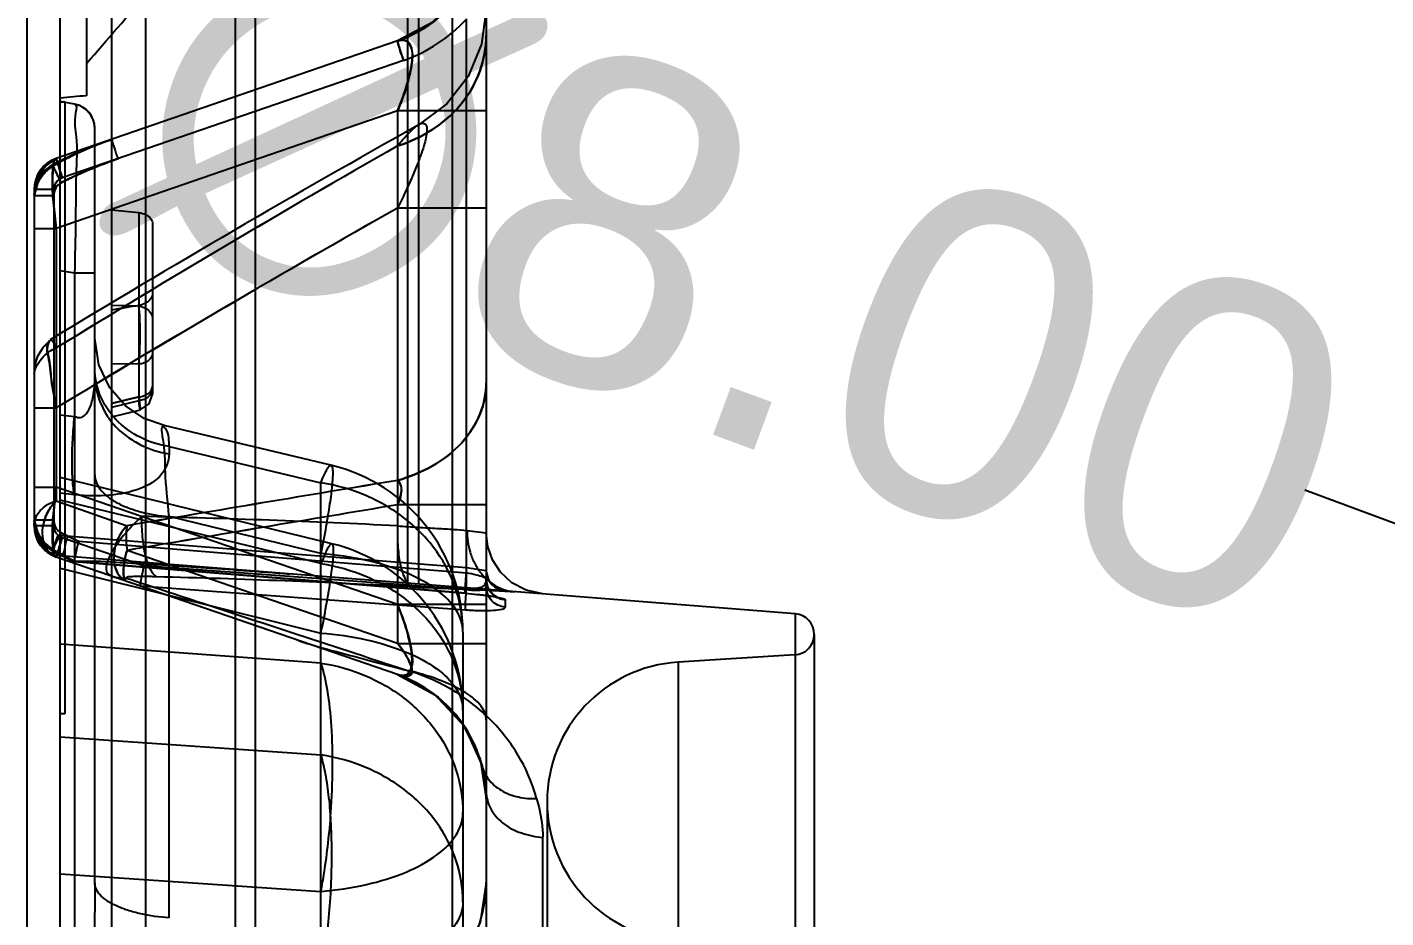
# Model space of a CAD drawing. Header units: millimetres. Extents: x 2588 to 3182, y 1243 to 1719.
# Drawn here: x 3063.8 to 3097.02, y 1545.67 to 1567.45 of the extents above; entities that cross this region are included whole.
import ezdxf

# ---------------------------------------------------------------- set-up
doc = ezdxf.new("R2010")
doc.units = ezdxf.units.MM
doc.styles.get("Standard").update_dxf_attribs({"font": 'arial.ttf'})
doc.dimstyles.get("Standard").update_dxf_attribs({"dimtxt": 0.18, "dimasz": 0.18, "dimexe": 0.18, "dimexo": 0.0625, "dimgap": 0.09, "dimtad": 0, "dimtih": 1, "dimtoh": 1, "dimzin": 0, "dimdsep": 46, "dimtxsty": 'Standard', "dimcen": 0.09, "dimadec": 0, "dimazin": 0, "dimtfac": 1, "dimtofl": 0, "dimtmove": 0, "dimatfit": 3, "dimfxl": 0, "dimtolj": 1, "dimtzin": 0, "dimarcsym": 0})

# ---------------------------------------------------------------- blocks, each defined once
blk = doc.blocks.new('*D48')
at = {"color": 4, "lineweight": -2, "transparency": 16777216}
for p, q in [((3063.796, 1492.05), (3063.796, 1666.695)), ((3071.796, 1666.695), (3087.793, 1666.695)), ((3133.795, 1666.695), (3114.696, 1666.695)), ((3141.795, 1501.767), (3141.795, 1666.695))]:
    blk.add_line(p, q, dxfattribs=at)
at = {"color": 4, "transparency": 16777216}
for points in [[(3071.796, 1668.028), (3071.796, 1665.362), (3063.796, 1666.695)], [(3133.795, 1668.028), (3133.795, 1665.362), (3141.795, 1666.695)]]:
    blk.add_solid(points, dxfattribs=at)
at = {"layer": 'Defpoints', "color": 0, "transparency": 16777216}
for p in [(3063.796, 1666.695), (3141.795, 1501.767), (3063.796, 1492.05)]:
    blk.add_point(p, dxfattribs=at)
at = {"color": 6, "transparency": 16777216, "insert": (3101.245, 1666.695), "char_height": 8, "attachment_point": 5}
blk.add_mtext('\\A1;78.00', dxfattribs=at)
blk = doc.blocks.new('*D50')
at = {"color": 4, "lineweight": -2, "transparency": 16777216}
blk.add_line((3095.031, 1556.133), (3102.537, 1553.364), dxfattribs=at)
at = {"color": 4, "transparency": 16777216}
blk.add_solid([(3102.998, 1554.615), (3102.075, 1552.113), (3110.042, 1550.596)], dxfattribs=at)
at = {"layer": 'Defpoints', "color": 0, "transparency": 16777216}
for p in [(3110.042, 1550.596), (3117.548, 1547.827)]:
    blk.add_point(p, dxfattribs=at)
at = {"color": 6, "transparency": 16777216, "insert": (3081.213, 1561.23), "char_height": 8, "attachment_point": 5, "rotation": 339.7526}
blk.add_mtext('\\A1;∅8.00', dxfattribs=at)

msp = doc.modelspace()

# ---------------------------------------------------------------- linework, layer by layer
at = {"color": 6, "linetype": 'Continuous'}
for p, q in [((3064.6, 1329.21), (3064.6, 1649.21)), ((3068.893, 1520.113), (3068.893, 1596.347)), ((3069.367, 1595.848), (3069.367, 1520.241)), ((3065.855, 1594.741), (3065.855, 1415.981)), ((3066.685, 1580.05), (3066.685, 1439.898)), ((3074.19, 1578.646), (3074.19, 1498.3)), ((3065.25, 1577.965), (3065.25, 1565.772)), ((3073.36, 1577.846), (3073.36, 1553.83)), ((3075.02, 1577.657), (3075.02, 1440.874)), ((3073.091, 1568.489), (3073.091, 1553.851)), ((3074.536, 1553.696), (3074.536, 1567.648)), ((3072.852, 1567.111), (3064.508, 1564.238)), ((3072.852, 1567.111), (3072.852, 1567.102)), ((3072.998, 1566.636), (3064.654, 1563.763)), ((3064.954, 1565.566), (3064.6, 1565.628)), ((3072.852, 1565.401), (3064.508, 1562.528)), ((3064.72, 1565.607), (3064.72, 1550.655)), ((3072.852, 1565.401), (3072.852, 1552.379)), ((3075.02, 1565.401), (3072.852, 1565.401)), ((3065.45, 1546.527), (3065.45, 1564.975)), ((3063.965, 1563.478), (3063.965, 1555.252)), ((3064.45, 1563.478), (3063.965, 1563.478)), ((3063.965, 1563.33), (3064.45, 1563.33)), ((3064.45, 1563.478), (3064.45, 1555.252)), ((3075.02, 1563.025), (3072.852, 1563.025)), ((3066.529, 1562.912), (3066.529, 1558.312)), ((3066.86, 1562.635), (3066.86, 1558.475)), ((3063.966, 1562.528), (3064.508, 1562.528)), ((3064.508, 1562.528), (3064.508, 1555.866)), ((3064.954, 1561.43), (3064.6, 1561.492)), ((3064.954, 1561.43), (3064.954, 1540.756)), ((3065.45, 1561.43), (3064.954, 1561.43)), ((3066.529, 1560.629), (3065.855, 1560.64)), ((3064.362, 1559.79), (3064.181, 1559.613)), ((3064.042, 1559.39), (3063.965, 1559.124)), ((3066.529, 1559.208), (3065.855, 1559.218)), ((3065.855, 1558.244), (3066.529, 1558.408)), ((3066.529, 1558.408), (3065.855, 1558.244)), ((3063.966, 1558.137), (3064.508, 1558.137)), ((3066.529, 1558.312), (3065.855, 1558.147)), ((3066.56, 1558.087), (3065.855, 1557.914)), ((3064.6, 1557.967), (3064.954, 1557.93)), ((3071.224, 1556.737), (3067.143, 1557.709)), ((3067.268, 1557.192), (3067.268, 1557.012)), ((3067.268, 1557.192), (3070.979, 1556.308)), ((3071.247, 1554.818), (3064.6, 1556.44)), ((3063.965, 1556.202), (3064.508, 1556.202)), ((3072.852, 1553.329), (3064.508, 1556.202)), ((3064.954, 1556.015), (3064.6, 1556.052)), ((3070.979, 1527.035), (3070.979, 1556.308)), ((3064.508, 1555.866), (3066.239, 1555.259)), ((3070.979, 1554.331), (3064.6, 1555.887)), ((3075.02, 1555.77), (3072.852, 1555.77)), ((3063.965, 1555.399), (3064.45, 1555.399)), ((3067.268, 1545.671), (3067.268, 1555.481)), ((3070.979, 1554.578), (3067.268, 1555.481)), ((3064.45, 1555.252), (3063.965, 1555.252)), ((3064.553, 1555.026), (3074.536, 1554.24)), ((3074.554, 1555.14), (3075.02, 1555.086)), ((3066.644, 1554.281), (3064.654, 1554.966)), ((3065.055, 1554.879), (3074.536, 1554.107)), ((3082.576, 1553.105), (3064.405, 1554.535)), ((3064.415, 1554.639), (3064.946, 1554.385)), ((3072.852, 1551.618), (3064.508, 1554.491)), ((3064.947, 1554.385), (3074.512, 1553.606)), ((3074.514, 1553.607), (3064.948, 1554.386)), ((3072.852, 1552.379), (3066.239, 1554.655)), ((3064.6, 1554.224), (3070.979, 1552.634)), ((3074.536, 1553.696), (3066.644, 1554.281)), ((3074.536, 1554.24), (3075.02, 1554.164)), ((3075.081, 1553.924), (3075.02, 1554.164)), ((3066.559, 1553.791), (3074.514, 1553.201)), ((3075.484, 1553.663), (3075.249, 1553.743)), ((3075.484, 1553.444), (3075.484, 1553.267)), ((3075.02, 1553.329), (3072.852, 1553.329)), ((3082.576, 1553.105), (3082.576, 1435.377)), ((3070.979, 1551.899), (3064.6, 1552.366)), ((3072.852, 1552.379), (3075.02, 1552.379)), ((3074.45, 1552.652), (3074.45, 1528.248)), ((3083.04, 1552.602), (3083.04, 1435.879)), ((3082.568, 1552.099), (3079.712, 1551.921)), ((3079.712, 1551.921), (3079.712, 1436.56)), ((3072.852, 1551.618), (3073.73, 1551.153)), ((3064.72, 1550.655), (3064.6, 1550.655)), ((3064.6, 1550.095), (3070.979, 1549.653)), ((3074.918, 1549.384), (3075.02, 1548.752)), ((3076.508, 1548.511), (3076.508, 1439.971)), ((3076.403, 1542.289), (3076.403, 1547.64)), ((3064.6, 1546.749), (3070.979, 1546.318))]:
    msp.add_line(p, q, dxfattribs=at)
for points in [[(3075.02, 1570.152), (3074.868, 1569.174), (3074.423, 1568.285), (3073.73, 1567.577), (3072.852, 1567.111)], [(3074.182, 1567.986), (3073.574, 1567.466), (3072.852, 1567.111)], [(3075.02, 1567.869), (3074.908, 1567.029), (3074.579, 1566.244), (3074.057, 1565.575), (3073.378, 1565.066)], [(3065.232, 1565.437), (3065.098, 1565.521), (3064.954, 1565.566)], [(3065.45, 1564.975), (3065.422, 1565.156), (3065.345, 1565.314), (3065.232, 1565.437)], [(3065.864, 1564.705), (3065.11, 1564.416), (3064.415, 1564.091)], [(3064.508, 1564.238), (3064.223, 1564.068), (3064.032, 1563.797), (3063.965, 1563.478)], [(3064.415, 1564.091), (3064.18, 1563.908), (3064.021, 1563.643), (3063.965, 1563.33)], [(3064.507, 1564.239), (3064.261, 1564.065), (3064.071, 1563.81), (3063.965, 1563.485)], [(3064.507, 1564.239), (3064.319, 1564.118), (3064.158, 1563.947), (3064.034, 1563.735), (3063.965, 1563.488)], [(3064.415, 1564.091), (3064.089, 1563.784), (3063.966, 1563.33)], [(3064.354, 1559.783), (3064.178, 1559.609), (3064.041, 1559.39)], [(3067.142, 1557.705), (3066.655, 1557.883), (3066.198, 1558.191), (3065.814, 1558.632), (3065.548, 1559.194), (3065.45, 1559.844)], [(3066.559, 1558.091), (3066.776, 1558.235), (3066.86, 1558.475)], [(3063.965, 1555.399), (3064.021, 1555.088), (3064.179, 1554.823), (3064.415, 1554.639)], [(3063.966, 1555.399), (3064.09, 1554.944), (3064.415, 1554.639)], [(3063.965, 1555.252), (3064.033, 1554.929), (3064.226, 1554.659), (3064.508, 1554.491)], [(3063.965, 1555.252), (3064.087, 1554.827), (3064.405, 1554.535)], [(3063.965, 1555.244), (3064.071, 1554.92), (3064.261, 1554.665), (3064.507, 1554.49)], [(3063.965, 1555.244), (3064.055, 1554.951), (3064.216, 1554.712), (3064.427, 1554.533)], [(3063.965, 1555.242), (3064.034, 1554.995), (3064.158, 1554.783), (3064.319, 1554.612), (3064.507, 1554.491)], [(3076.401, 1553.591), (3075.999, 1553.679), (3075.649, 1553.864), (3075.37, 1554.121), (3075.172, 1554.425), (3075.057, 1554.752), (3075.019, 1555.08)], [(3064.97, 1554.389), (3064.959, 1554.388), (3064.951, 1554.387), (3064.948, 1554.386)], [(3075.248, 1553.744), (3075.084, 1553.92), (3075.02, 1554.164)], [(3074.512, 1553.606), (3074.796, 1553.579), (3075.032, 1553.551), (3075.204, 1553.524), (3075.296, 1553.505), (3075.284, 1553.511), (3075.181, 1553.58), (3075.069, 1553.73), (3075.021, 1553.942)], [(3075.182, 1553.676), (3075.484, 1553.66), (3075.719, 1553.644)], [(3072.851, 1551.619), (3073.406, 1551.367), (3073.846, 1551.063), (3074.205, 1550.717), (3074.504, 1550.326), (3074.744, 1549.882), (3074.918, 1549.384)], [(3072.852, 1551.618), (3073.776, 1551.119), (3074.489, 1550.349), (3074.918, 1549.384)], [(3073.73, 1551.153), (3074.423, 1550.444), (3074.868, 1549.555), (3075.02, 1548.578)], [(3075.02, 1546.535), (3074.868, 1545.557), (3074.423, 1544.667)]]:
    msp.add_lwpolyline(points, dxfattribs=at)
for centre, radius, start, end in [((3071.805, 1570.152), 3.216, 289.0001, 0), ((3071.787, 1570.152), 3.719, 289.0009, 317.6588), ((3064.85, 1564.975), 0.6, 0, 80), ((3225.126, 1294.526), 310.192, 119.28844, 121.21795), ((3221.573, 1303.889), 300.099, 119.70763, 121.55912), ((3219.685, 1307.077), 296.395, 119.6961, 121.57074), ((3064.769, 1563.478), 0.804, 108.9928, 180.0015), ((3064.752, 1563.478), 0.302, 109.0177, 179.9504), ((3221.488, 1299.715), 302.365, 119.44449, 121.27694), ((3221.399, 1299.861), 302.195, 119.44329, 121.27676), ((3070.25, 1552.652), 4.2, 0, 76.5879), ((3442.886, -672.472), 2259.346, 99.426326, 99.596341), ((3442.017, -667.284), 2254.087, 99.426133, 99.596545), ((3439.694, -640.669), 2226.862, 99.481838, 99.654362), ((3439.683, -640.606), 2226.799, 99.481835, 99.654364), ((3065.291, 1555.071), 1.12, 160.9608, 170.7388), ((3061.636, 1335.139), 220.401, 87.08316, 88.71201), ((3064.77, 1555.252), 0.804, 180, 250.9878), ((3069.064, 1563.728), 9.715, 242.8266, 245.6282), ((3068.356, 1561.515), 7.889, 240.2117, 244.5829), ((3068.277, 1561.356), 7.712, 240.1438, 242.5929), ((3067.035, 1554.472), 1.123, 161.0393, 170.6102), ((3070.25, 1550.738), 4.2, 0, 76.2704), ((3069.008, 1563.58), 10.052, 242.8128, 244.4032), ((3060.986, 1321.412), 232.674, 86.98552, 88.52859), ((3075.523, 1554.164), 0.502, 180, 265.5), ((3082.536, 1552.602), 0.504, 273.5697, 85.5), ((3079.925, 1548.511), 3.417, 93.5697, 266.4303), ((3071.805, 1548.578), 3.216, 0, 70.9999), ((3071.805, 1546.535), 3.216, 289.0001, 360)]:
    msp.add_arc(centre, radius, start, end, dxfattribs=at)
for centre, major_axis, ratio, start_param, end_param in [((2894.462, 1471.28), (630.849, 78.377), 0.119331, 1.281855, 1.282925), ((3286.048, 1468.731), (635.343, -86.817), 0.106258, 1.938061, 1.939192), ((3237.824, 1519.175), (621.011, 84.858), 0.106258, 1.835703, 1.836833)]:
    msp.add_ellipse(centre, major_axis=major_axis, ratio=ratio, start_param=start_param, end_param=end_param, dxfattribs=at)
for points, knots in [([(3065.25, 1566.561), (3065.753, 1567.142), (3066.761, 1568.304), (3068.272, 1570.046), (3069.279, 1571.208), (3069.783, 1571.789)], [0, 0, 0, 0, 0.333335, 0.666669, 1, 1, 1, 1]), ([(3075.021, 1567.248), (3075.021, 1566.66), (3074.731, 1565.886), (3074.1, 1565.232), (3073.592, 1564.846), (3073.154, 1564.638), (3072.852, 1564.545)], [0, 0, 0, 0, 0.480336, 0.610266, 0.741719, 1, 1, 1, 1]), ([(3072.852, 1564.545), (3073.154, 1564.638), (3073.592, 1564.846), (3074.1, 1565.232), (3074.731, 1565.886), (3075.021, 1566.66), (3075.021, 1567.248)], [0, 0, 0, 0, 0.258281, 0.389734, 0.519664, 1, 1, 1, 1]), ([(3072.852, 1565.401), (3072.942, 1565.618), (3073.086, 1566.008), (3073.206, 1566.53), (3073.232, 1566.901), (3073.08, 1567.154), (3072.918, 1567.134), (3072.852, 1567.111)], [0, 0, 0, 0, 0.350132, 0.615024, 0.795701, 0.895276, 1, 1, 1, 1]), ([(3072.852, 1567.111), (3072.929, 1567.138), (3073.139, 1567.14), (3073.23, 1566.799), (3073.186, 1566.431), (3073.063, 1565.934), (3072.932, 1565.591), (3072.852, 1565.401)], [0, 0, 0, 0, 0.122753, 0.246818, 0.452231, 0.692083, 1, 1, 1, 1]), ([(3072.852, 1567.111), (3072.927, 1567.137), (3073.128, 1567.142), (3073.238, 1566.813), (3073.188, 1566.436), (3073.061, 1565.938), (3072.931, 1565.589), (3072.852, 1565.401)], [0, 0, 0, 0, 0.118366, 0.241724, 0.446002, 0.69532, 1, 1, 1, 1]), ([(3072.852, 1567.102), (3072.855, 1567.081), (3072.872, 1567.025), (3072.918, 1566.869), (3072.964, 1566.734), (3072.998, 1566.636)], [0, 0, 0, 0, 0.126805, 0.36142, 1, 1, 1, 1]), ([(3072.998, 1566.636), (3072.992, 1566.654), (3072.973, 1566.708), (3072.944, 1566.794), (3072.918, 1566.876), (3072.899, 1566.933), (3072.888, 1566.969), (3072.878, 1567.002), (3072.865, 1567.045), (3072.855, 1567.078), (3072.852, 1567.102)], [0, 0, 0, 0, 0.115414, 0.351518, 0.556338, 0.643828, 0.720701, 0.790103, 0.853897, 1, 1, 1, 1]), ([(3064.954, 1565.566), (3065.023, 1565.554), (3064.92, 1565.155), (3065.037, 1564.7), (3064.978, 1563.75), (3064.986, 1562.661), (3064.963, 1561.852), (3064.954, 1561.43)], [0, 0, 0, 0, 0.050851, 0.193171, 0.417804, 0.693652, 1, 1, 1, 1]), ([(3073.232, 1564.958), (3073.272, 1564.993), (3073.341, 1565.047), (3073.438, 1565.103), (3073.529, 1565.098), (3073.57, 1565.02), (3073.572, 1564.916), (3073.554, 1564.772), (3073.508, 1564.584), (3073.433, 1564.35), (3073.329, 1564.072), (3073.196, 1563.754), (3073.036, 1563.4), (3072.916, 1563.154), (3072.852, 1563.026)], [0, 0, 0, 0, 0.062013, 0.103824, 0.130399, 0.157292, 0.196993, 0.253018, 0.328036, 0.424722, 0.542193, 0.677841, 0.830644, 1, 1, 1, 1]), ([(3072.852, 1564.545), (3072.917, 1564.625), (3073.038, 1564.768), (3073.169, 1564.902), (3073.232, 1564.958)], [0, 0, 0, 0, 0.55085, 1, 1, 1, 1]), ([(3064.437, 1564.062), (3064.583, 1564.146), (3064.92, 1564.324), (3065.399, 1564.536), (3065.731, 1564.66), (3065.866, 1564.706)], [0, 0, 0, 0, 0.323316, 0.727438, 1, 1, 1, 1]), ([(3065.866, 1564.706), (3065.865, 1564.706), (3065.865, 1564.701), (3065.867, 1564.691), (3065.871, 1564.672), (3065.878, 1564.648), (3065.885, 1564.621), (3065.895, 1564.589), (3065.912, 1564.534), (3065.938, 1564.451), (3065.974, 1564.344), (3065.999, 1564.268), (3066.012, 1564.231)], [0, 0, 0, 0, 0.005604, 0.019351, 0.069377, 0.117232, 0.173386, 0.239385, 0.318837, 0.518255, 0.764504, 1, 1, 1, 1]), ([(3064.44, 1564.057), (3064.353, 1564.011), (3064.198, 1563.88), (3064.034, 1563.63), (3063.975, 1563.436), (3063.965, 1563.338)], [0, 0, 0, 0, 0.330544, 0.667435, 1, 1, 1, 1]), ([(3063.965, 1563.34), (3063.975, 1563.437), (3064.034, 1563.63), (3064.198, 1563.879), (3064.353, 1564.011), (3064.44, 1564.057)], [0, 0, 0, 0, 0.329265, 0.667431, 1, 1, 1, 1]), ([(3064.508, 1562.528), (3064.48, 1562.741), (3064.437, 1563.13), (3064.401, 1563.67), (3064.424, 1563.994), (3064.455, 1564.22), (3064.508, 1564.238)], [0, 0, 0, 0, 0.37222, 0.687295, 0.904063, 1, 1, 1, 1]), ([(3064.437, 1564.062), (3064.434, 1564.066), (3064.429, 1564.074), (3064.423, 1564.082), (3064.416, 1564.094), (3064.414, 1564.084), (3064.421, 1564.074), (3064.426, 1564.056), (3064.436, 1564.035), (3064.451, 1564.001), (3064.476, 1563.948), (3064.512, 1563.874), (3064.553, 1563.79), (3064.592, 1563.712), (3064.617, 1563.663), (3064.627, 1563.644)], [0, 0, 0, 0, 0.029541, 0.050672, 0.067769, 0.073805, 0.096588, 0.138053, 0.177266, 0.225937, 0.351128, 0.508896, 0.689625, 0.880668, 1, 1, 1, 1]), ([(3064.437, 1564.062), (3064.433, 1564.067), (3064.427, 1564.077), (3064.422, 1564.085), (3064.415, 1564.094), (3064.415, 1564.083), (3064.419, 1564.075), (3064.426, 1564.057), (3064.435, 1564.037), (3064.446, 1564.011), (3064.46, 1563.981), (3064.485, 1563.929), (3064.523, 1563.851), (3064.573, 1563.75), (3064.609, 1563.679), (3064.627, 1563.644)], [0, 0, 0, 0, 0.035473, 0.058187, 0.068746, 0.076266, 0.097848, 0.131983, 0.176298, 0.228429, 0.289804, 0.363783, 0.549747, 0.779743, 1, 1, 1, 1]), ([(3064.437, 1564.062), (3064.418, 1563.937), (3064.412, 1563.632), (3064.438, 1563.12), (3064.482, 1562.735), (3064.508, 1562.528)], [0, 0, 0, 0, 0.24578, 0.592124, 1, 1, 1, 1]), ([(3064.508, 1562.528), (3064.481, 1562.744), (3064.44, 1563.135), (3064.414, 1563.676), (3064.431, 1563.995), (3064.456, 1564.221), (3064.508, 1564.238)], [0, 0, 0, 0, 0.378059, 0.691891, 0.905475, 1, 1, 1, 1]), ([(3064.508, 1564.238), (3064.487, 1564.231), (3064.561, 1564.116), (3064.565, 1563.989), (3064.627, 1563.842), (3064.654, 1563.763)], [0, 0, 0, 0, 0.134459, 0.499726, 1, 1, 1, 1]), ([(3064.508, 1564.238), (3064.507, 1564.238), (3064.507, 1564.234), (3064.508, 1564.227), (3064.511, 1564.215), (3064.516, 1564.192), (3064.528, 1564.152), (3064.545, 1564.092), (3064.568, 1564.019), (3064.605, 1563.908), (3064.634, 1563.821), (3064.654, 1563.763)], [0, 0, 0, 0, 0.005589, 0.019994, 0.043483, 0.075979, 0.167497, 0.293485, 0.450962, 0.629448, 1, 1, 1, 1]), ([(3064.627, 1563.644), (3064.735, 1563.7), (3065.035, 1563.846), (3065.496, 1564.044), (3065.853, 1564.176), (3066.012, 1564.231)], [0, 0, 0, 0, 0.242791, 0.664675, 1, 1, 1, 1]), ([(3066.012, 1564.231), (3065.87, 1564.182), (3065.427, 1564.019), (3064.967, 1563.817), (3064.654, 1563.658), (3064.627, 1563.644)], [0, 0, 0, 0, 0.300423, 0.939898, 1, 1, 1, 1]), ([(3064.45, 1563.478), (3064.45, 1563.539), (3064.492, 1563.663), (3064.596, 1563.744), (3064.654, 1563.763)], [0, 0, 0, 0, 0.500076, 1, 1, 1, 1]), ([(3064.627, 1563.644), (3064.593, 1563.627), (3064.528, 1563.575), (3064.465, 1563.464), (3064.45, 1563.376), (3064.45, 1563.33)], [0, 0, 0, 0, 0.309092, 0.637027, 1, 1, 1, 1]), ([(3064.627, 1563.644), (3064.591, 1563.626), (3064.525, 1563.572), (3064.464, 1563.46), (3064.45, 1563.374), (3064.45, 1563.33)], [0, 0, 0, 0, 0.322481, 0.653318, 1, 1, 1, 1]), ([(3066.529, 1562.912), (3066.588, 1562.906), (3066.697, 1562.878), (3066.825, 1562.779), (3066.86, 1562.68), (3066.86, 1562.635)], [0, 0, 0, 0, 0.376592, 0.70707, 1, 1, 1, 1]), ([(3066.86, 1560.949), (3066.86, 1560.902), (3066.825, 1560.799), (3066.699, 1560.691), (3066.589, 1560.653), (3066.529, 1560.643)], [0, 0, 0, 0, 0.294387, 0.627943, 1, 1, 1, 1]), ([(3066.529, 1560.629), (3066.573, 1560.623), (3066.658, 1560.599), (3066.797, 1560.518), (3066.86, 1560.4), (3066.86, 1560.327)], [0, 0, 0, 0, 0.274964, 0.545592, 1, 1, 1, 1]), ([(3066.529, 1559.208), (3066.54, 1559.32), (3066.554, 1559.565), (3066.56, 1559.938), (3066.554, 1560.3), (3066.54, 1560.529), (3066.529, 1560.629)], [0, 0, 0, 0, 0.23782, 0.517187, 0.787023, 1, 1, 1, 1]), ([(3064.388, 1559.793), (3064.359, 1559.813), (3064.235, 1559.613), (3064.342, 1559.328), (3064.367, 1558.771), (3064.463, 1558.367), (3064.508, 1558.138)], [0, 0, 0, 0, 0.061624, 0.260684, 0.589928, 1, 1, 1, 1]), ([(3064.393, 1559.797), (3064.367, 1559.817), (3064.245, 1559.613), (3064.354, 1559.339), (3064.371, 1558.775), (3064.464, 1558.37), (3064.508, 1558.138)], [0, 0, 0, 0, 0.058507, 0.257915, 0.584594, 1, 1, 1, 1]), ([(3064.508, 1559.604), (3064.495, 1559.635), (3064.47, 1559.687), (3064.431, 1559.752), (3064.402, 1559.784), (3064.388, 1559.793)], [0, 0, 0, 0, 0.439291, 0.771145, 1, 1, 1, 1]), ([(3064.508, 1559.604), (3064.494, 1559.635), (3064.47, 1559.688), (3064.433, 1559.753), (3064.407, 1559.786), (3064.393, 1559.797)], [0, 0, 0, 0, 0.445703, 0.776618, 1, 1, 1, 1]), ([(3063.965, 1558.96), (3063.973, 1559.026), (3064.019, 1559.163), (3064.14, 1559.349), (3064.308, 1559.503), (3064.44, 1559.579), (3064.507, 1559.605)], [0, 0, 0, 0, 0.226222, 0.484969, 0.752176, 1, 1, 1, 1]), ([(3066.86, 1559.475), (3066.86, 1559.409), (3066.792, 1559.303), (3066.657, 1559.234), (3066.573, 1559.213), (3066.529, 1559.208)], [0, 0, 0, 0, 0.435039, 0.711881, 1, 1, 1, 1]), ([(3067.268, 1557.192), (3067.028, 1557.229), (3066.548, 1557.379), (3065.941, 1557.816), (3065.541, 1558.424), (3065.45, 1558.888), (3065.45, 1559.107)], [0, 0, 0, 0, 0.25482, 0.518031, 0.770058, 1, 1, 1, 1]), ([(3064.954, 1557.93), (3065, 1557.91), (3065.104, 1557.884), (3065.239, 1557.974), (3065.317, 1558.105), (3065.374, 1558.259), (3065.415, 1558.44), (3065.444, 1558.666), (3065.45, 1558.834), (3065.45, 1558.927)], [0, 0, 0, 0, 0.117949, 0.226154, 0.351489, 0.46994, 0.60772, 0.782442, 1, 1, 1, 1]), ([(3065.45, 1558.927), (3065.45, 1558.477), (3065.708, 1557.879), (3066.241, 1557.424), (3066.667, 1557.168), (3067.026, 1557.05), (3067.268, 1557.012)], [0, 0, 0, 0, 0.476625, 0.607914, 0.74104, 1, 1, 1, 1]), ([(3066.529, 1558.408), (3066.573, 1558.413), (3066.657, 1558.434), (3066.792, 1558.501), (3066.86, 1558.606), (3066.86, 1558.671)], [0, 0, 0, 0, 0.289407, 0.566878, 1, 1, 1, 1]), ([(3072.852, 1556.367), (3073.151, 1556.448), (3073.723, 1556.686), (3074.446, 1557.236), (3074.905, 1557.959), (3075.02, 1558.499), (3075.02, 1558.755)], [0, 0, 0, 0, 0.269514, 0.533133, 0.777177, 1, 1, 1, 1]), ([(3075.02, 1558.755), (3075.02, 1558.499), (3074.905, 1557.959), (3074.446, 1557.236), (3073.723, 1556.686), (3073.151, 1556.448), (3072.852, 1556.367)], [0, 0, 0, 0, 0.222823, 0.466867, 0.730487, 1, 1, 1, 1]), ([(3066.86, 1558.614), (3066.86, 1558.541), (3066.797, 1558.423), (3066.658, 1558.342), (3066.573, 1558.318), (3066.529, 1558.312)], [0, 0, 0, 0, 0.454408, 0.725036, 1, 1, 1, 1]), ([(3066.529, 1558.408), (3066.537, 1558.334), (3066.54, 1558.278), (3066.567, 1558.051), (3066.539, 1558.196), (3066.536, 1558.252), (3066.529, 1558.312)], [0, 0, 0, 0, 0.408125, 0.587422, 0.666635, 1, 1, 1, 1]), ([(3066.529, 1558.312), (3066.536, 1558.253), (3066.539, 1558.198), (3066.567, 1558.05), (3066.541, 1558.276), (3066.537, 1558.333), (3066.529, 1558.408)], [0, 0, 0, 0, 0.327181, 0.412829, 0.585754, 1, 1, 1, 1]), ([(3064.954, 1556.015), (3064.93, 1556.127), (3064.901, 1556.395), (3064.887, 1556.845), (3064.905, 1557.371), (3064.935, 1557.741), (3064.954, 1557.93)], [0, 0, 0, 0, 0.179073, 0.420039, 0.703905, 1, 1, 1, 1]), ([(3067.268, 1555.481), (3067.235, 1555.843), (3067.151, 1556.549), (3067.186, 1557.021), (3067.051, 1557.778), (3067.277, 1557.514), (3067.243, 1557.337), (3067.268, 1557.192)], [0, 0, 0, 0, 0.4004, 0.679311, 0.809977, 0.838306, 1, 1, 1, 1]), ([(3067.268, 1557.012), (3067.26, 1556.835), (3067.111, 1556.444), (3066.527, 1556.116), (3065.789, 1555.971), (3065.241, 1555.984), (3064.954, 1556.015)], [0, 0, 0, 0, 0.191216, 0.41439, 0.688527, 1, 1, 1, 1]), ([(3070.979, 1556.308), (3071, 1556.361), (3071.038, 1556.455), (3071.095, 1556.577), (3071.138, 1556.656), (3071.17, 1556.7), (3071.191, 1556.724), (3071.226, 1556.742), (3071.249, 1556.71), (3071.257, 1556.679), (3071.266, 1556.624), (3071.268, 1556.532), (3071.263, 1556.395), (3071.248, 1556.222), (3071.224, 1556.016), (3071.191, 1555.78), (3071.15, 1555.514), (3071.081, 1555.11), (3071.022, 1554.795), (3070.979, 1554.578)], [0, 0, 0, 0, 0.063413, 0.113395, 0.150023, 0.163443, 0.173759, 0.186628, 0.199513, 0.209903, 0.223486, 0.260821, 0.312059, 0.376693, 0.453943, 0.542982, 0.642965, 0.753037, 1, 1, 1, 1]), ([(3065.45, 1556.5), (3065.45, 1556.442), (3065.473, 1556.318), (3065.574, 1556.141), (3065.743, 1555.973), (3065.973, 1555.822), (3066.256, 1555.693), (3066.687, 1555.556), (3067.034, 1555.501), (3067.268, 1555.481)], [0, 0, 0, 0, 0.077336, 0.165533, 0.270272, 0.39315, 0.53297, 0.685042, 1, 1, 1, 1]), ([(3072.852, 1555.77), (3072.893, 1555.848), (3072.954, 1555.997), (3072.961, 1556.218), (3072.892, 1556.33), (3072.852, 1556.367)], [0, 0, 0, 0, 0.41777, 0.743049, 1, 1, 1, 1]), ([(3072.852, 1555.77), (3072.873, 1555.826), (3072.905, 1555.941), (3072.963, 1556.106), (3072.937, 1556.262), (3072.884, 1556.343), (3072.852, 1556.367)], [0, 0, 0, 0, 0.28502, 0.562749, 0.811329, 1, 1, 1, 1]), ([(3064.508, 1554.491), (3064.456, 1554.509), (3064.424, 1554.734), (3064.401, 1555.058), (3064.437, 1555.598), (3064.48, 1555.988), (3064.508, 1556.202)], [0, 0, 0, 0, 0.095241, 0.311086, 0.626207, 1, 1, 1, 1]), ([(3064.508, 1556.202), (3064.48, 1555.989), (3064.437, 1555.6), (3064.401, 1555.06), (3064.424, 1554.735), (3064.455, 1554.509), (3064.508, 1554.491)], [0, 0, 0, 0, 0.372214, 0.687292, 0.904062, 1, 1, 1, 1]), ([(3064.508, 1556.202), (3064.482, 1555.995), (3064.439, 1555.61), (3064.412, 1555.098), (3064.418, 1554.792), (3064.437, 1554.668)], [0, 0, 0, 0, 0.406663, 0.75443, 1, 1, 1, 1]), ([(3064.508, 1556.202), (3064.482, 1555.995), (3064.438, 1555.609), (3064.412, 1555.098), (3064.418, 1554.792), (3064.437, 1554.668)], [0, 0, 0, 0, 0.406983, 0.755296, 1, 1, 1, 1]), ([(3064.508, 1556.202), (3064.481, 1555.986), (3064.44, 1555.595), (3064.414, 1555.054), (3064.431, 1554.735), (3064.456, 1554.509), (3064.508, 1554.491)], [0, 0, 0, 0, 0.378056, 0.691889, 0.905474, 1, 1, 1, 1]), ([(3074.45, 1552.652), (3074.45, 1552.997), (3074.337, 1553.699), (3073.848, 1554.659), (3073.082, 1555.458), (3072.102, 1556.037), (3071.36, 1556.248), (3070.979, 1556.308)], [0, 0, 0, 0, 0.189427, 0.382669, 0.582214, 0.788509, 1, 1, 1, 1]), ([(3063.965, 1555.252), (3063.965, 1555.341), (3064.017, 1555.53), (3064.22, 1555.751), (3064.407, 1555.838), (3064.508, 1555.866)], [0, 0, 0, 0, 0.308622, 0.640021, 1, 1, 1, 1]), ([(3063.965, 1555.252), (3063.965, 1555.341), (3064.017, 1555.53), (3064.22, 1555.751), (3064.407, 1555.838), (3064.508, 1555.866)], [0, 0, 0, 0, 0.308622, 0.640021, 1, 1, 1, 1]), ([(3064.508, 1555.866), (3064.467, 1555.829), (3064.39, 1555.745), (3064.298, 1555.6), (3064.251, 1555.492), (3064.232, 1555.437)], [0, 0, 0, 0, 0.320692, 0.656437, 1, 1, 1, 1]), ([(3064.232, 1555.437), (3064.251, 1555.492), (3064.298, 1555.6), (3064.39, 1555.745), (3064.467, 1555.829), (3064.508, 1555.866)], [0, 0, 0, 0, 0.343569, 0.679324, 1, 1, 1, 1]), ([(3063.965, 1555.392), (3063.975, 1555.294), (3064.034, 1555.1), (3064.198, 1554.85), (3064.353, 1554.719), (3064.44, 1554.673)], [0, 0, 0, 0, 0.3326, 0.669509, 1, 1, 1, 1]), ([(3064.44, 1554.673), (3064.353, 1554.719), (3064.198, 1554.85), (3064.034, 1555.1), (3063.975, 1555.293), (3063.965, 1555.389)], [0, 0, 0, 0, 0.332585, 0.670769, 1, 1, 1, 1]), ([(3064.508, 1554.491), (3064.433, 1554.517), (3064.293, 1554.622), (3064.182, 1554.864), (3064.16, 1555.148), (3064.199, 1555.342), (3064.232, 1555.437)], [0, 0, 0, 0, 0.219664, 0.457978, 0.721066, 1, 1, 1, 1]), ([(3064.45, 1555.399), (3064.45, 1555.354), (3064.465, 1555.266), (3064.528, 1555.155), (3064.593, 1555.103), (3064.627, 1555.085)], [0, 0, 0, 0, 0.363388, 0.691306, 1, 1, 1, 1]), ([(3066.59, 1555.485), (3066.437, 1555.337), (3066.194, 1555.079), (3065.909, 1554.701), (3065.759, 1554.413), (3065.699, 1554.157), (3065.801, 1554.046), (3065.852, 1554.029)], [0, 0, 0, 0, 0.356938, 0.59448, 0.785342, 0.91037, 1, 1, 1, 1]), ([(3066.59, 1555.485), (3066.587, 1555.319), (3066.6, 1554.996), (3066.663, 1554.557), (3066.766, 1554.249), (3066.874, 1554.081), (3066.932, 1554.026), (3066.961, 1554.01)], [0, 0, 0, 0, 0.318574, 0.618866, 0.850329, 0.935309, 1, 1, 1, 1]), ([(3064.405, 1554.535), (3064.384, 1554.538), (3064.461, 1554.664), (3064.451, 1554.789), (3064.519, 1554.945), (3064.553, 1555.026)], [0, 0, 0, 0, 0.125736, 0.489459, 1, 1, 1, 1]), ([(3064.437, 1554.668), (3064.434, 1554.664), (3064.429, 1554.655), (3064.423, 1554.648), (3064.416, 1554.636), (3064.414, 1554.646), (3064.421, 1554.656), (3064.426, 1554.674), (3064.436, 1554.695), (3064.451, 1554.729), (3064.476, 1554.782), (3064.512, 1554.856), (3064.553, 1554.94), (3064.593, 1555.018), (3064.618, 1555.067), (3064.627, 1555.085)], [0, 0, 0, 0, 0.029545, 0.050672, 0.067743, 0.073796, 0.096599, 0.138082, 0.177305, 0.225985, 0.351186, 0.508956, 0.68968, 0.880714, 1, 1, 1, 1]), ([(3064.437, 1554.668), (3064.433, 1554.663), (3064.427, 1554.653), (3064.422, 1554.645), (3064.415, 1554.636), (3064.415, 1554.646), (3064.419, 1554.655), (3064.426, 1554.672), (3064.435, 1554.693), (3064.446, 1554.719), (3064.46, 1554.749), (3064.485, 1554.801), (3064.523, 1554.879), (3064.573, 1554.98), (3064.609, 1555.051), (3064.627, 1555.085)], [0, 0, 0, 0, 0.035449, 0.058146, 0.068696, 0.076224, 0.097816, 0.131959, 0.176283, 0.228423, 0.289806, 0.363793, 0.549773, 0.779782, 1, 1, 1, 1]), ([(3064.553, 1555.026), (3064.531, 1555.046), (3064.493, 1555.089), (3064.458, 1555.168), (3064.451, 1555.224), (3064.45, 1555.252)], [0, 0, 0, 0, 0.345011, 0.669904, 1, 1, 1, 1]), ([(3064.654, 1554.966), (3064.596, 1554.986), (3064.492, 1555.066), (3064.45, 1555.19), (3064.45, 1555.252)], [0, 0, 0, 0, 0.499922, 1, 1, 1, 1]), ([(3064.781, 1555.008), (3064.764, 1555.016), (3064.73, 1555.033), (3064.678, 1555.059), (3064.644, 1555.077), (3064.627, 1555.085)], [0, 0, 0, 0, 0.3329, 0.666395, 1, 1, 1, 1]), ([(3064.781, 1555.008), (3064.759, 1554.929), (3064.707, 1554.774), (3064.717, 1554.652), (3064.641, 1554.516), (3064.665, 1554.514)], [0, 0, 0, 0, 0.485456, 0.857598, 1, 1, 1, 1]), ([(3066.239, 1555.259), (3066.2, 1555.22), (3066.132, 1555.137), (3066.039, 1554.998), (3065.994, 1554.895), (3065.974, 1554.837)], [0, 0, 0, 0, 0.333275, 0.63399, 1, 1, 1, 1]), ([(3066.239, 1555.259), (3066.2, 1555.223), (3066.129, 1555.14), (3066.039, 1554.998), (3065.995, 1554.892), (3065.975, 1554.836)], [0, 0, 0, 0, 0.317904, 0.649373, 1, 1, 1, 1]), ([(3066.239, 1555.259), (3066.226, 1555.203), (3066.211, 1555.076), (3066.213, 1554.874), (3066.228, 1554.73), (3066.239, 1554.655)], [0, 0, 0, 0, 0.284888, 0.626359, 1, 1, 1, 1]), ([(3066.239, 1555.259), (3066.227, 1555.203), (3066.212, 1555.076), (3066.213, 1554.874), (3066.228, 1554.73), (3066.239, 1554.655)], [0, 0, 0, 0, 0.284897, 0.626084, 1, 1, 1, 1]), ([(3072.852, 1555.255), (3072.844, 1555.081), (3072.85, 1554.743), (3072.908, 1554.29), (3073.014, 1553.977), (3073.129, 1553.819), (3073.192, 1553.774), (3073.222, 1553.764)], [0, 0, 0, 0, 0.328106, 0.633965, 0.860275, 0.94006, 1, 1, 1, 1]), ([(3072.852, 1555.255), (3073.02, 1555.242), (3073.344, 1555.221), (3073.802, 1555.195), (3074.201, 1555.171), (3074.445, 1555.152), (3074.554, 1555.14)], [0, 0, 0, 0, 0.297058, 0.570012, 0.80729, 1, 1, 1, 1]), ([(3074.554, 1555.14), (3074.55, 1554.961), (3074.587, 1554.685), (3074.723, 1554.345), (3074.871, 1554.111), (3075.056, 1553.916), (3075.268, 1553.77), (3075.492, 1553.678), (3075.645, 1553.65), (3075.719, 1553.644)], [0, 0, 0, 0, 0.257805, 0.392033, 0.52514, 0.654186, 0.777132, 0.892983, 1, 1, 1, 1]), ([(3064.654, 1554.966), (3064.634, 1554.908), (3064.605, 1554.822), (3064.568, 1554.711), (3064.545, 1554.637), (3064.528, 1554.578), (3064.516, 1554.538), (3064.511, 1554.514), (3064.508, 1554.502), (3064.507, 1554.496), (3064.507, 1554.492), (3064.508, 1554.491)], [0, 0, 0, 0, 0.370551, 0.549038, 0.706515, 0.832503, 0.924021, 0.956517, 0.980006, 0.994411, 1, 1, 1, 1]), ([(3065.055, 1554.879), (3065.034, 1554.795), (3064.988, 1554.619), (3064.973, 1554.542), (3064.937, 1554.371), (3064.948, 1554.386)], [0, 0, 0, 0, 0.51258, 0.889335, 1, 1, 1, 1]), ([(3070.979, 1552.634), (3071.025, 1552.857), (3071.088, 1553.18), (3071.161, 1553.595), (3071.205, 1553.867), (3071.24, 1554.108), (3071.266, 1554.317), (3071.282, 1554.491), (3071.288, 1554.613), (3071.287, 1554.691), (3071.283, 1554.735), (3071.277, 1554.77), (3071.268, 1554.794), (3071.257, 1554.811), (3071.232, 1554.819), (3071.195, 1554.786), (3071.155, 1554.727), (3071.102, 1554.627), (3071.043, 1554.492), (3071.001, 1554.389), (3070.979, 1554.331)], [0, 0, 0, 0, 0.245834, 0.355167, 0.454249, 0.542189, 0.618109, 0.681148, 0.730496, 0.749841, 0.765664, 0.778081, 0.787314, 0.793885, 0.799131, 0.81364, 0.840076, 0.879829, 0.933137, 1, 1, 1, 1]), ([(3064.97, 1554.389), (3065.148, 1554.397), (3065.576, 1554.398), (3066.285, 1554.344), (3067.131, 1554.301), (3068.077, 1554.24), (3069.117, 1554.164), (3069.842, 1554.107), (3070.221, 1554.077)], [0, 0, 0, 0, 0.101999, 0.243425, 0.405127, 0.585242, 0.783723, 1, 1, 1, 1]), ([(3065.928, 1554.655), (3065.91, 1554.552), (3065.904, 1554.353), (3065.985, 1554.077), (3066.121, 1553.954), (3066.193, 1553.917)], [0, 0, 0, 0, 0.376793, 0.709159, 1, 1, 1, 1]), ([(3065.929, 1554.655), (3065.915, 1554.556), (3065.906, 1554.364), (3065.987, 1554.096), (3066.113, 1553.961), (3066.188, 1553.92)], [0, 0, 0, 0, 0.364037, 0.691383, 1, 1, 1, 1]), ([(3066.239, 1554.655), (3066.212, 1554.566), (3066.17, 1554.398), (3066.143, 1554.17), (3066.153, 1554.03), (3066.172, 1553.977)], [0, 0, 0, 0, 0.406574, 0.751676, 1, 1, 1, 1]), ([(3066.172, 1553.977), (3066.153, 1554.03), (3066.143, 1554.17), (3066.17, 1554.398), (3066.212, 1554.566), (3066.239, 1554.655)], [0, 0, 0, 0, 0.248315, 0.593411, 1, 1, 1, 1]), ([(3074.45, 1552.652), (3074.45, 1552.839), (3074.307, 1553.258), (3073.785, 1553.752), (3073.023, 1554.153), (3072.061, 1554.443), (3071.353, 1554.547), (3070.979, 1554.578)], [0, 0, 0, 0, 0.13247, 0.294333, 0.496502, 0.735476, 1, 1, 1, 1]), ([(3070.979, 1554.331), (3071.36, 1554.272), (3072.1, 1554.066), (3073.08, 1553.498), (3073.847, 1552.713), (3074.337, 1551.77), (3074.45, 1551.078), (3074.45, 1550.738)], [0, 0, 0, 0, 0.213119, 0.42033, 0.619837, 0.812114, 1, 1, 1, 1]), ([(3065.852, 1554.029), (3065.866, 1554.023), (3065.896, 1554.014), (3065.941, 1554.002), (3065.987, 1553.992), (3066.034, 1553.985), (3066.081, 1553.979), (3066.128, 1553.976), (3066.175, 1553.976), (3066.207, 1553.976), (3066.222, 1553.977)], [0, 0, 0, 0, 0.123826, 0.248149, 0.372875, 0.498015, 0.623578, 0.749564, 0.875971, 1, 1, 1, 1]), ([(3066.961, 1554.01), (3066.918, 1554.011), (3066.84, 1554.013), (3066.727, 1554.015), (3066.624, 1554.015), (3066.528, 1554.015), (3066.441, 1554.013), (3066.365, 1554.013), (3066.295, 1554.001), (3066.254, 1554.017), (3066.214, 1553.981), (3066.222, 1553.977)], [0, 0, 0, 0, 0.170184, 0.313194, 0.451685, 0.581455, 0.696915, 0.799163, 0.888459, 0.963193, 1, 1, 1, 1]), ([(3066.644, 1554.281), (3066.63, 1554.209), (3066.603, 1554.076), (3066.576, 1553.913), (3066.558, 1553.822), (3066.559, 1553.791)], [0, 0, 0, 0, 0.445946, 0.813125, 1, 1, 1, 1]), ([(3074.514, 1553.607), (3074.51, 1553.601), (3074.507, 1553.67), (3074.509, 1553.688), (3074.511, 1553.742), (3074.513, 1553.778), (3074.516, 1553.839), (3074.522, 1553.925), (3074.529, 1554.021), (3074.534, 1554.083), (3074.536, 1554.107)], [0, 0, 0, 0, 0.043632, 0.19978, 0.265868, 0.339733, 0.424591, 0.625606, 0.860035, 1, 1, 1, 1]), ([(3074.536, 1554.24), (3074.534, 1554.221), (3074.53, 1554.163), (3074.523, 1554.072), (3074.518, 1553.986), (3074.515, 1553.926), (3074.513, 1553.888), (3074.511, 1553.853), (3074.51, 1553.822), (3074.51, 1553.795), (3074.509, 1553.769), (3074.512, 1553.755), (3074.511, 1553.74), (3074.514, 1553.739)], [0, 0, 0, 0, 0.114944, 0.345314, 0.545338, 0.630831, 0.705981, 0.773876, 0.836352, 0.891426, 0.936976, 0.982928, 1, 1, 1, 1]), ([(3074.536, 1554.24), (3074.531, 1554.179), (3074.524, 1554.087), (3074.517, 1553.969), (3074.513, 1553.892), (3074.511, 1553.829), (3074.51, 1553.787), (3074.51, 1553.762), (3074.511, 1553.75), (3074.512, 1553.744), (3074.513, 1553.739), (3074.514, 1553.739)], [0, 0, 0, 0, 0.369744, 0.548245, 0.705866, 0.832031, 0.923719, 0.956292, 0.97985, 0.994321, 1, 1, 1, 1]), ([(3075.02, 1553.942), (3075.02, 1553.97), (3074.914, 1554.017), (3074.766, 1554.056), (3074.617, 1554.089), (3074.536, 1554.107)], [0, 0, 0, 0, 0.162428, 0.517539, 1, 1, 1, 1]), ([(3066.172, 1553.977), (3066.176, 1553.968), (3066.179, 1553.952), (3066.201, 1553.922), (3066.191, 1553.918)], [0, 0, 0, 0, 0.476388, 1, 1, 1, 1]), ([(3066.172, 1553.977), (3066.178, 1553.967), (3066.188, 1553.955), (3066.197, 1553.922), (3066.188, 1553.92)], [0, 0, 0, 0, 0.558467, 1, 1, 1, 1]), ([(3066.222, 1553.977), (3066.839, 1553.778), (3068.233, 1553.312), (3070.569, 1552.552), (3072.286, 1551.984), (3073.222, 1551.679)], [0, 0, 0, 0, 0.263628, 0.598903, 1, 1, 1, 1]), ([(3073.222, 1553.764), (3073.554, 1553.747), (3074.167, 1553.719), (3075, 1553.687), (3075.5, 1553.662), (3075.719, 1553.644)], [0, 0, 0, 0, 0.399232, 0.736076, 1, 1, 1, 1]), ([(3074.514, 1553.201), (3074.511, 1553.22), (3074.513, 1553.277), (3074.515, 1553.386), (3074.524, 1553.532), (3074.531, 1553.64), (3074.536, 1553.696)], [0, 0, 0, 0, 0.115793, 0.346007, 0.662058, 1, 1, 1, 1]), ([(3074.515, 1553.739), (3074.612, 1553.732), (3074.762, 1553.721), (3074.988, 1553.771), (3075.02, 1553.894), (3075.02, 1553.945)], [0, 0, 0, 0, 0.472213, 0.75444, 1, 1, 1, 1]), ([(3074.536, 1553.696), (3074.617, 1553.685), (3074.763, 1553.68), (3074.918, 1553.684), (3075.02, 1553.735), (3075.02, 1553.763)], [0, 0, 0, 0, 0.484878, 0.830468, 1, 1, 1, 1]), ([(3075.484, 1553.444), (3075.445, 1553.447), (3075.369, 1553.461), (3075.282, 1553.501), (3075.221, 1553.541), (3075.18, 1553.575), (3075.144, 1553.613), (3075.098, 1553.67), (3075.052, 1553.756), (3075.025, 1553.855), (3075.021, 1553.919), (3075.021, 1553.942)], [0, 0, 0, 0, 0.154976, 0.308441, 0.380808, 0.44987, 0.518898, 0.591158, 0.744177, 0.906323, 1, 1, 1, 1]), ([(3075.484, 1553.267), (3075.362, 1553.276), (3075.118, 1553.39), (3075.02, 1553.642), (3075.02, 1553.763)], [0, 0, 0, 0, 0.501484, 1, 1, 1, 1]), ([(3074.514, 1553.607), (3074.61, 1553.599), (3074.794, 1553.582), (3075.039, 1553.554), (3075.247, 1553.523), (3075.38, 1553.493), (3075.472, 1553.467), (3075.484, 1553.444)], [0, 0, 0, 0, 0.291635, 0.561392, 0.748959, 0.920568, 1, 1, 1, 1]), ([(3073.159, 1551.707), (3073.196, 1551.781), (3073.219, 1551.994), (3073.167, 1552.355), (3073.049, 1552.819), (3072.926, 1553.151), (3072.852, 1553.329)], [0, 0, 0, 0, 0.148155, 0.366942, 0.65517, 1, 1, 1, 1]), ([(3072.852, 1553.329), (3072.942, 1553.111), (3073.086, 1552.722), (3073.206, 1552.2), (3073.232, 1551.828), (3073.08, 1551.576), (3072.918, 1551.595), (3072.852, 1551.618)], [0, 0, 0, 0, 0.350124, 0.61502, 0.795698, 0.895274, 1, 1, 1, 1]), ([(3074.514, 1553.201), (3074.636, 1553.192), (3074.86, 1553.181), (3075.175, 1553.186), (3075.347, 1553.206), (3075.484, 1553.238), (3075.484, 1553.267)], [0, 0, 0, 0, 0.373835, 0.69429, 0.910721, 1, 1, 1, 1]), ([(3070.448, 1552.446), (3070.709, 1552.356), (3071.279, 1552.198), (3072.184, 1551.958), (3072.824, 1551.791), (3073.159, 1551.707)], [0, 0, 0, 0, 0.29428, 0.631248, 1, 1, 1, 1]), ([(3070.979, 1552.634), (3071.353, 1552.604), (3072.061, 1552.502), (3073.022, 1552.216), (3073.783, 1551.822), (3074.305, 1551.337), (3074.45, 1550.923), (3074.45, 1550.738)], [0, 0, 0, 0, 0.265621, 0.505329, 0.707648, 0.868885, 1, 1, 1, 1]), ([(3072.852, 1551.618), (3072.885, 1551.607), (3072.947, 1551.588), (3073.035, 1551.574), (3073.109, 1551.577), (3073.168, 1551.599), (3073.206, 1551.648), (3073.216, 1551.716), (3073.202, 1551.799), (3073.168, 1551.896), (3073.113, 1552.004), (3073.041, 1552.122), (3072.953, 1552.249), (3072.887, 1552.335), (3072.852, 1552.379)], [0, 0, 0, 0, 0.087631, 0.160364, 0.219364, 0.267819, 0.312551, 0.365228, 0.433541, 0.518014, 0.618558, 0.733401, 0.860612, 1, 1, 1, 1]), ([(3072.852, 1551.618), (3072.907, 1551.599), (3073.001, 1551.57), (3073.176, 1551.57), (3073.213, 1551.753), (3073.148, 1551.922), (3073.032, 1552.146), (3072.919, 1552.291), (3072.852, 1552.379)], [0, 0, 0, 0, 0.14812, 0.260645, 0.370958, 0.539456, 0.722133, 1, 1, 1, 1]), ([(3070.979, 1551.899), (3071.36, 1551.84), (3072.102, 1551.629), (3073.082, 1551.05), (3073.848, 1550.251), (3074.337, 1549.291), (3074.45, 1548.589), (3074.45, 1548.243)], [0, 0, 0, 0, 0.211491, 0.417786, 0.617331, 0.810573, 1, 1, 1, 1]), ([(3071.222, 1548.243), (3071.248, 1548.609), (3071.275, 1549.315), (3071.252, 1550.316), (3071.163, 1551.172), (3071.054, 1551.684), (3070.979, 1551.899)], [0, 0, 0, 0, 0.298431, 0.575937, 0.814348, 1, 1, 1, 1]), ([(3072.852, 1551.618), (3072.907, 1551.599), (3073.041, 1551.594), (3073.162, 1551.645), (3073.222, 1551.679)], [0, 0, 0, 0, 0.45916, 1, 1, 1, 1]), ([(3075.02, 1550.501), (3075.021, 1550.624), (3074.892, 1550.908), (3074.481, 1551.22), (3073.887, 1551.5), (3073.419, 1551.642), (3073.159, 1551.707)], [0, 0, 0, 0, 0.157874, 0.371543, 0.654755, 1, 1, 1, 1]), ([(3076.252, 1548.588), (3076.162, 1548.915), (3075.9, 1549.557), (3075.386, 1550.264), (3074.87, 1550.767), (3074.405, 1551.12), (3073.856, 1551.441), (3073.444, 1551.606), (3073.222, 1551.679)], [0, 0, 0, 0, 0.225942, 0.456599, 0.577191, 0.705511, 0.844122, 1, 1, 1, 1]), ([(3074.45, 1546.061), (3074.45, 1546.401), (3074.337, 1547.092), (3073.847, 1548.036), (3073.08, 1548.821), (3072.1, 1549.388), (3071.36, 1549.595), (3070.979, 1549.653)], [0, 0, 0, 0, 0.187886, 0.380163, 0.57967, 0.786881, 1, 1, 1, 1]), ([(3070.979, 1544.179), (3071.069, 1544.675), (3071.196, 1545.689), (3071.256, 1546.952), (3071.234, 1547.932), (3071.185, 1548.587), (3071.105, 1549.156), (3071.027, 1549.501), (3070.979, 1549.653)], [0, 0, 0, 0, 0.274324, 0.555805, 0.687529, 0.807843, 0.913131, 1, 1, 1, 1]), ([(3075.02, 1548.751), (3075.02, 1548.804), (3075.009, 1549.018), (3074.958, 1549.228), (3074.918, 1549.384)], [0, 0, 0, 0, 0.244972, 1, 1, 1, 1]), ([(3074.918, 1549.384), (3074.948, 1549.268), (3075.066, 1549.03), (3075.385, 1548.76), (3075.801, 1548.606), (3076.103, 1548.582), (3076.252, 1548.588)], [0, 0, 0, 0, 0.215456, 0.4624, 0.732331, 1, 1, 1, 1]), ([(3075.02, 1548.751), (3075.02, 1548.615), (3075.104, 1548.322), (3075.413, 1547.955), (3075.877, 1547.723), (3076.226, 1547.65), (3076.403, 1547.639)], [0, 0, 0, 0, 0.210619, 0.453108, 0.724953, 1, 1, 1, 1]), ([(3076.252, 1548.588), (3076.273, 1548.512), (3076.353, 1548.201), (3076.403, 1547.881), (3076.403, 1547.64)], [0, 0, 0, 0, 0.248404, 1, 1, 1, 1]), ([(3070.979, 1546.318), (3071.008, 1546.47), (3071.117, 1547.108), (3071.188, 1547.752), (3071.222, 1548.243)], [0, 0, 0, 0, 0.238848, 1, 1, 1, 1]), ([(3070.979, 1546.318), (3071.353, 1546.349), (3072.061, 1546.452), (3073.023, 1546.742), (3073.785, 1547.144), (3074.306, 1547.637), (3074.45, 1548.056), (3074.45, 1548.243)], [0, 0, 0, 0, 0.264548, 0.503538, 0.705711, 0.86756, 1, 1, 1, 1]), ([(3065.45, 1546.527), (3065.45, 1546.337), (3065.448, 1545.987), (3065.443, 1545.502), (3065.436, 1545.095), (3065.428, 1544.754), (3065.419, 1544.467), (3065.411, 1544.226), (3065.404, 1544.025), (3065.397, 1543.859), (3065.391, 1543.716), (3065.381, 1543.525), (3065.369, 1543.281), (3065.351, 1542.996), (3065.333, 1542.74), (3065.316, 1542.521), (3065.3, 1542.333), (3065.284, 1542.169), (3065.269, 1542.024), (3065.255, 1541.895), (3065.239, 1541.765), (3065.221, 1541.633), (3065.202, 1541.5), (3065.183, 1541.383), (3065.165, 1541.28), (3065.147, 1541.19), (3065.13, 1541.112), (3065.114, 1541.045), (3065.098, 1540.989), (3065.083, 1540.941), (3065.069, 1540.9), (3065.052, 1540.857), (3065.03, 1540.814), (3065.001, 1540.768), (3064.969, 1540.757), (3064.954, 1540.756)], [0, 0, 0, 0, 0.09748, 0.179672, 0.248718, 0.306497, 0.35467, 0.396043, 0.430215, 0.458346, 0.4812, 0.503715, 0.556137, 0.606693, 0.650563, 0.687606, 0.719505, 0.747436, 0.772134, 0.794171, 0.814053, 0.839559, 0.862527, 0.882821, 0.90065, 0.916228, 0.929764, 0.941447, 0.951483, 0.960023, 0.967247, 0.973315, 0.983974, 0.992429, 1, 1, 1, 1]), ([(3067.268, 1545.671), (3067.034, 1545.688), (3066.689, 1545.733), (3066.254, 1545.85), (3065.971, 1545.958), (3065.741, 1546.086), (3065.574, 1546.226), (3065.473, 1546.374), (3065.45, 1546.479), (3065.45, 1546.527)], [0, 0, 0, 0, 0.328325, 0.486436, 0.629759, 0.752729, 0.853816, 0.932973, 1, 1, 1, 1]), ([(3074.45, 1546.061), (3074.45, 1545.877), (3074.305, 1545.466), (3073.782, 1544.985), (3073.022, 1544.593), (3072.06, 1544.31), (3071.353, 1544.209), (3070.979, 1544.179)], [0, 0, 0, 0, 0.130542, 0.291516, 0.493899, 0.733917, 1, 1, 1, 1])]:
    msp.add_open_spline(points, degree=3, knots=knots, dxfattribs=at)
for points in [[(3064.72, 1565.618), (3064.7, 1565.621), (3064.66, 1565.618), (3064.62, 1565.614), (3064.6, 1565.618)], [(3066.188, 1553.92), (3066.199, 1553.914), (3066.21, 1553.906), (3066.223, 1553.902)], [(3066.581, 1553.777), (3066.573, 1553.78), (3066.559, 1553.782), (3066.559, 1553.791)]]:
    msp.add_open_spline(points, degree=3, dxfattribs=at)

# ---------------------------------------------------------------- dimensions: what is measured, and where the dimension line sits
dim = msp.add_linear_dim(base=(3063.796, 1666.695), p1=(3141.795, 1501.767), p2=(3063.796, 1492.05), dimstyle='Standard', override={"dimtxt": 8, "dimasz": 8, "dimexe": 0, "dimexo": 0, "dimgap": 0, "dimtih": 0, "dimtoh": 0, "dimzin": 0, "dimcen": 0, "dimclrd": 4, "dimclre": 4, "dimclrt": 6, "dimadec": 2, "dimtp": 0, "dimtm": 0, "dimtzin": 0})
dim.commit()
dim.dimension.update_dxf_attribs({"geometry": '*D48', "text_midpoint": (3101.245, 1666.695), "dimtype": 160})
dim = msp.add_diameter_dim_2p(p1=(3117.548, 1547.827), p2=(3110.042, 1550.596), dimstyle='Standard', override={"dimtxt": 8, "dimasz": 8, "dimexe": 0, "dimexo": 0, "dimgap": 0, "dimtih": 0, "dimtoh": 0, "dimzin": 0, "dimcen": 0, "dimclrd": 4, "dimclre": 4, "dimclrt": 6, "dimadec": 2, "dimtp": 0, "dimtm": 0, "dimtzin": 0})
dim.commit()
dim.dimension.update_dxf_attribs({"geometry": '*D50', "text_midpoint": (3081.213, 1561.23)})

doc.saveas('drawing.dxf')
